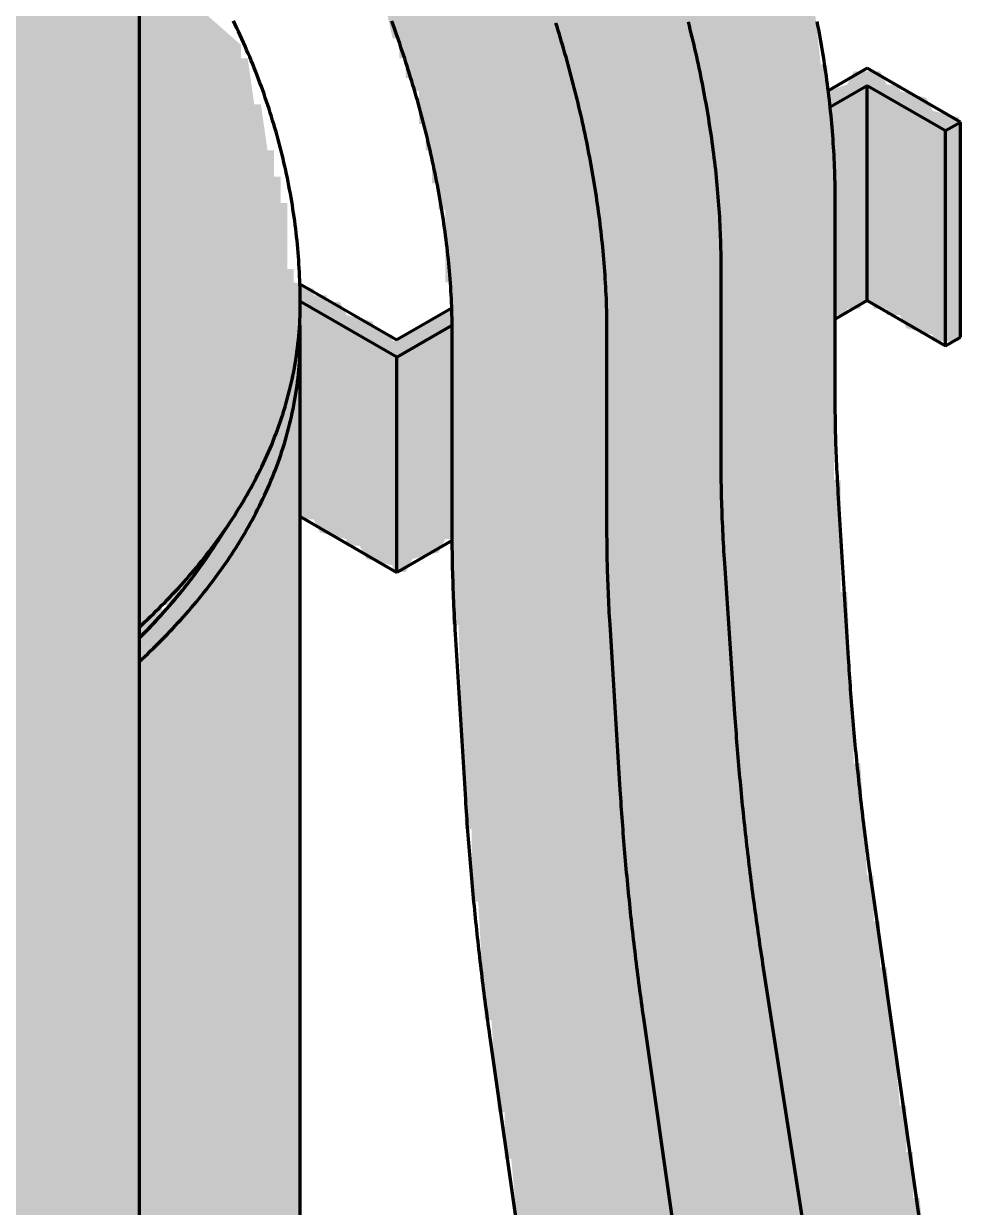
# Model space of a CAD drawing. Header units: millimetres. Extents: x 0 to 420, y 0 to 297.
# Drawn here: x 245.96 to 260.36, y 214.72 to 232.68 of the extents above; entities that cross this region are included whole.
import ezdxf

# ---------------------------------------------------------------- set-up
doc = ezdxf.new("R2010")
doc.units = ezdxf.units.MM
doc.layers.add('01-VISIBLE', color=7, linetype='CONTINUOUS', lineweight=70)
doc.layers.add('13-GRAFICA', color=30, linetype='CONTINUOUS', lineweight=18)

msp = doc.modelspace()

# ---------------------------------------------------------------- hatches: boundary and pattern name
at = {"layer": '13-GRAFICA', "true_color": 0xb21820}
h = msp.add_hatch(color=7, dxfattribs=at)
h.dxf.hatch_style = 1
h.paths.add_polyline_path([(220.7581, 264.0606), (220.7581, 263.9606), (220.9581, 263.9606), (220.9581, 263.8606), (221.2581, 263.8606), (221.2581, 263.7606), (221.4581, 263.7606), (221.4581, 263.6606), (221.7581, 263.6606), (221.8581, 263.4606), (222.0581, 263.4606), (222.0581, 263.3606), (222.2581, 263.3606), (222.2581, 263.2606), (222.4581, 263.2606), (222.4581, 263.1606), (222.6581, 263.1606), (222.6581, 263.0606), (223.2581, 262.8606), (223.3581, 262.6606), (223.9581, 262.4606), (224.0581, 262.2606), (224.6581, 262.0606), (224.7581, 261.8606), (225.1581, 261.7606), (225.2581, 261.5606), (225.4581, 261.5606), (225.4581, 261.4606), (225.8581, 261.3606), (225.9581, 261.1606), (226.5581, 260.9606), (226.6581, 260.7606), (227.2581, 260.5606), (227.3581, 260.3606), (227.5581, 260.3606), (227.5581, 260.2606), (227.7581, 260.2606), (227.8581, 260.0606), (228.4581, 259.8606), (228.5581, 259.6606), (229.1581, 259.4606), (229.2581, 259.2606), (229.6581, 259.1606), (229.7581, 258.9606), (230.3581, 258.7606), (230.4581, 258.5606), (230.6581, 258.5606), (230.6581, 258.4606), (231.0581, 258.3606), (231.1581, 258.1606), (231.7581, 257.9606), (231.8581, 257.7606), (232.2581, 257.6606), (232.3581, 257.4606), (232.5581, 257.4606), (232.5581, 257.3606), (232.9581, 257.2606), (233.0581, 257.0606), (233.6581, 256.8606), (233.7581, 256.6606), (233.9581, 256.6606), (234.0581, 256.4606), (234.4581, 256.3606), (234.4581, 256.2606), (234.7581, 256.1606), (234.8581, 255.9606), (235.2581, 255.8606), (235.3581, 255.6606), (235.5581, 255.6606), (235.6581, 255.4606), (235.8581, 255.4606), (236.0581, 255.1606), (236.2581, 255.1606), (236.3581, 254.9606), (236.5581, 254.9606), (236.7581, 254.6606), (236.9581, 254.6606), (237.0581, 254.4606), (237.2581, 254.4606), (237.2581, 254.3606), (237.3581, 254.3606), (237.4581, 254.1606), (237.6581, 254.1606), (237.9581, 253.7606), (238.1581, 253.7606), (238.1581, 253.6606), (238.2581, 253.6606), (238.3581, 253.4606), (238.5581, 253.4606), (238.8581, 253.0606), (239.0581, 253.0606), (239.5581, 252.4606), (239.7581, 252.4606), (240.2581, 251.8606), (240.4581, 251.8606), (240.4581, 251.7606), (240.5581, 251.7606), (241.6581, 250.5606), (241.8581, 250.5606), (241.8581, 250.4606), (242.5581, 249.8606), (242.5581, 249.6606), (243.7581, 248.5606), (243.7581, 248.3606), (244.0581, 248.1606), (244.0581, 247.9606), (244.4581, 247.6606), (244.4581, 247.4606), (244.5581, 247.4606), (244.5581, 247.3606), (244.7581, 247.2606), (244.7581, 247.0606), (245.0581, 246.8606), (245.0581, 246.6606), (245.2581, 246.5606), (245.2581, 246.3606), (245.4581, 246.2606), (245.4581, 246.0606), (245.7581, 245.8606), (245.7581, 245.6606), (245.9581, 245.5606), (245.9581, 245.3606), (246.1581, 245.2606), (246.1581, 245.0606), (246.4581, 244.8606), (246.5581, 244.4606), (246.7581, 244.3606), (246.7581, 244.1606), (246.8581, 244.1606), (246.8581, 243.9606), (246.9581, 243.9606), (246.9581, 243.7606), (247.0581, 243.7606), (247.0581, 243.5606), (247.1581, 243.5606), (247.1581, 243.3606), (247.2581, 243.3606), (247.2581, 242.9606), (247.3581, 242.9606), (247.4581, 242.2606), (247.5581, 242.2606), (247.5581, 241.5606), (247.6581, 241.5606), (247.6581, 210.3606), (247.5581, 210.3606), (247.3581, 210.0606), (247.1581, 210.0606), (247.1581, 205.6606), (247.0581, 205.6606), (247.0581, 205.5606), (246.8581, 205.5606), (246.8581, 205.4606), (246.6581, 205.4606), (246.5581, 205.2606), (245.9581, 205.0606), (245.8581, 204.8606), (245.4581, 204.7606), (245.3581, 204.5606), (244.7581, 204.3606), (244.7581, 204.2606), (244.4581, 204.1606), (244.4581, 204.0606), (244.0581, 204.1606), (244.0581, 209.1606), (244.1581, 209.1606), (244.1581, 209.3606), (244.3581, 209.4606), (244.3581, 209.6606), (244.6581, 209.8606), (244.6581, 210.0606), (244.8581, 210.1606), (244.8581, 210.3606), (244.9581, 210.3606), (245.0581, 210.6606), (245.1581, 210.6606), (245.1581, 241.2606), (245.0581, 241.2606), (245.0581, 241.7606), (244.9581, 241.7606), (244.8581, 242.4606), (244.7581, 242.4606), (244.7581, 242.6606), (244.6581, 242.6606), (244.4581, 243.2606), (244.3581, 243.2606), (244.2581, 243.5606), (244.0581, 243.6606), (244.0581, 243.8606), (243.7581, 244.0606), (243.7581, 244.2606), (243.5581, 244.3606), (243.5581, 244.5606), (243.3581, 244.6606), (243.3581, 244.8606), (243.0581, 245.0606), (243.0581, 245.2606), (242.9581, 245.2606), (242.8581, 245.5606), (242.6581, 245.6606), (242.6581, 245.8606), (242.2581, 246.1606), (242.2581, 246.3606), (241.8581, 246.6606), (241.8581, 246.8606), (241.1581, 247.4606), (241.1581, 247.6606), (241.0581, 247.6606), (239.4581, 249.3606), (239.2581, 249.3606), (238.5581, 250.1606), (238.3581, 250.1606), (237.8581, 250.7606), (237.6581, 250.7606), (237.2581, 251.2606), (237.0581, 251.2606), (236.7581, 251.6606), (236.5581, 251.6606), (236.3581, 251.9606), (236.1581, 251.9606), (235.8581, 252.3606), (235.6581, 252.3606), (235.5581, 252.5606), (235.3581, 252.5606), (235.1581, 252.8606), (234.9581, 252.8606), (234.8581, 253.0606), (234.6581, 253.0606), (234.5581, 253.2606), (234.3581, 253.2606), (234.1581, 253.5606), (233.9581, 253.5606), (233.8581, 253.7606), (233.4581, 253.8606), (233.4581, 253.9606), (233.1581, 254.0606), (233.0581, 254.2606), (232.8581, 254.2606), (232.8581, 254.3606), (232.6581, 254.3606), (232.5581, 254.5606), (232.1581, 254.6606), (232.0581, 254.8606), (231.6581, 254.9606), (231.5581, 255.1606), (231.3581, 255.1606), (231.3581, 255.2606), (230.9581, 255.3606), (230.8581, 255.5606), (230.2581, 255.7606), (230.1581, 255.9606), (229.5581, 256.1606), (229.4581, 256.3606), (229.0581, 256.4606), (228.9581, 256.6606), (228.7581, 256.6606), (228.7581, 256.7606), (228.3581, 256.8606), (228.2581, 257.0606), (227.6581, 257.2606), (227.5581, 257.4606), (226.9581, 257.6606), (226.8581, 257.8606), (226.6581, 257.8606), (226.6581, 257.9606), (226.4581, 257.9606), (226.3581, 258.1606), (225.7581, 258.3606), (225.6581, 258.5606), (225.0581, 258.7606), (224.9581, 258.9606), (224.3581, 259.1606), (224.2581, 259.3606), (224.0581, 259.3606), (224.0581, 259.4606), (223.8581, 259.4606), (223.7581, 259.6606), (223.1581, 259.8606), (223.0581, 260.0606), (222.4581, 260.2606), (222.3581, 260.4606), (222.1581, 260.4606), (222.1581, 260.5606), (221.5581, 260.7606), (221.4581, 260.9606), (221.2581, 260.9606), (221.2581, 261.0606), (221.0581, 261.0606), (221.0581, 261.1606), (220.8581, 261.1606), (220.8581, 261.2606), (220.6581, 261.2606), (220.6581, 261.3606), (220.4581, 261.3606), (220.4581, 261.4606), (220.1581, 261.4606), (220.1581, 261.5606), (220.1581, 264.1606)])
at = {"layer": '13-GRAFICA', "true_color": 0x202020}
h = msp.add_hatch(color=7, dxfattribs=at)
h.dxf.hatch_style = 1
h.paths.add_polyline_path([(250.1581, 180.9606), (250.3581, 180.9606), (250.4581, 180.7606), (250.6581, 180.7606), (250.6581, 180.6606), (250.8581, 180.6606), (250.8581, 180.5606), (251.0581, 180.5606), (251.0581, 180.4606), (251.2581, 180.4606), (251.2581, 180.3606), (251.5581, 180.3606), (251.5581, 180.2606), (251.7581, 180.2606), (251.7581, 180.1606), (251.9581, 180.1606), (251.9581, 180.0606), (252.2581, 180.0606), (252.2581, 180.1606), (252.3581, 180.1606), (252.3581, 181.0606), (252.4581, 181.0606), (252.4581, 186.1606), (252.5581, 186.1606), (252.6581, 189.0606), (252.7581, 189.0606), (252.7581, 190.0606), (252.8581, 190.0606), (252.9581, 191.5606), (253.0581, 191.5606), (253.1581, 192.7606), (253.2581, 192.7606), (253.2581, 193.2606), (253.3581, 193.2606), (253.3581, 193.8606), (253.4581, 193.8606), (253.4581, 194.4606), (253.5581, 194.4606), (253.5581, 195.0606), (253.6581, 195.0606), (253.6581, 195.6606), (253.7581, 195.6606), (253.7581, 196.2606), (253.8581, 196.2606), (253.8581, 196.8606), (253.9581, 196.8606), (253.9581, 197.4606), (254.0581, 197.4606), (254.0581, 198.0606), (254.1581, 198.0606), (254.2581, 199.5606), (254.3581, 199.5606), (254.5581, 204.5606), (254.4581, 204.5606), (254.4581, 206.6606), (254.3581, 206.6606), (254.2581, 208.9606), (254.1581, 208.9606), (254.0581, 210.5606), (253.9581, 210.5606), (253.9581, 211.2606), (253.8581, 211.2606), (253.8581, 211.9606), (253.7581, 211.9606), (253.7581, 212.6606), (253.6581, 212.6606), (253.6581, 213.3606), (253.5581, 213.3606), (253.3581, 215.4606), (253.2581, 215.4606), (253.2581, 216.1606), (253.1581, 216.1606), (253.0581, 217.5606), (252.9581, 217.5606), (252.8581, 219.3606), (252.7581, 219.3606), (252.7581, 220.4606), (252.6581, 220.4606), (252.5581, 223.5606), (252.4581, 223.5606), (252.4581, 228.7606), (252.3581, 228.7606), (252.3581, 229.8606), (252.2581, 229.8606), (252.2581, 230.2606), (252.1581, 230.2606), (252.1581, 230.7606), (252.0581, 230.7606), (252.0581, 231.1606), (251.9581, 231.1606), (251.9581, 231.6606), (251.8581, 231.6606), (251.8581, 231.8606), (251.7581, 231.8606), (251.7581, 232.1606), (251.6581, 232.1606), (251.6581, 232.4606), (251.5581, 232.4606), (251.3581, 233.3606), (251.2581, 233.3606), (251.2581, 233.5606), (251.1581, 233.5606), (251.1581, 233.7606), (251.0581, 233.7606), (251.0581, 233.9606), (250.9581, 233.9606), (250.9581, 234.1606), (250.8581, 234.1606), (250.8581, 234.3606), (250.7581, 234.3606), (250.7581, 234.5606), (250.6581, 234.5606), (250.6581, 234.8606), (250.5581, 234.8606), (250.4581, 235.2606), (250.2581, 235.3606), (250.1581, 235.7606), (249.9581, 235.8606), (249.9581, 236.0606), (249.7581, 236.1606), (249.7581, 236.3606), (249.5581, 236.4606), (249.5581, 236.6606), (249.4581, 236.6606), (249.4581, 236.8606), (249.1581, 237.0606), (249.1581, 237.2606), (249.0581, 237.2606), (249.0581, 237.3606), (248.7581, 237.5606), (248.7581, 237.7606), (248.2581, 238.1606), (248.2581, 238.3606), (247.9581, 238.4606), (247.9581, 238.5606), (247.6581, 238.7606), (247.6581, 241.5606), (247.5581, 241.5606), (247.5581, 242.2606), (247.4581, 242.2606), (247.4581, 242.6606), (247.3581, 242.6606), (247.3581, 242.9606), (247.2581, 242.9606), (247.2581, 243.3606), (247.1581, 243.3606), (247.1581, 243.5606), (247.0581, 243.5606), (247.0581, 243.7606), (246.9581, 243.7606), (246.7581, 244.3606), (246.5581, 244.4606), (246.4581, 244.8606), (246.7581, 244.8606), (246.7581, 244.9606), (247.7581, 244.9606), (247.7581, 245.0606), (248.2581, 245.0606), (248.2581, 244.9606), (249.0581, 244.8606), (249.0581, 244.7606), (249.3581, 244.7606), (249.3581, 244.6606), (249.7581, 244.6606), (249.7581, 244.5606), (249.9581, 244.5606), (250.0581, 244.3606), (250.6581, 244.1606), (250.7581, 243.9606), (250.9581, 243.9606), (250.9581, 243.8606), (251.1581, 243.8606), (251.2581, 243.6606), (251.4581, 243.6606), (251.5581, 243.4606), (251.7581, 243.4606), (252.3581, 242.7606), (252.5581, 242.7606), (252.5581, 242.6606), (253.7581, 241.5606), (253.7581, 241.3606), (253.8581, 241.3606), (253.8581, 241.2606), (254.2581, 240.9606), (254.2581, 240.7606), (254.6581, 240.4606), (254.6581, 240.2606), (254.8581, 240.1606), (254.8581, 239.9606), (254.9581, 239.9606), (255.0581, 239.6606), (255.2581, 239.5606), (255.3581, 239.1606), (255.4581, 239.1606), (255.5581, 238.8606), (255.7581, 238.7606), (255.7581, 238.5606), (255.8581, 238.5606), (255.8581, 238.3606), (255.9581, 238.3606), (255.9581, 238.1606), (256.0581, 238.1606), (256.0581, 237.9606), (256.1581, 237.9606), (256.1581, 237.7606), (256.2581, 237.7606), (256.2581, 237.5606), (256.3581, 237.5606), (256.3581, 237.3606), (256.4581, 237.3606), (256.4581, 237.1606), (256.5581, 237.1606), (256.5581, 236.9606), (256.6581, 236.9606), (256.6581, 236.7606), (256.7581, 236.7606), (256.7581, 236.5606), (256.8581, 236.5606), (256.8581, 236.3606), (256.9581, 236.3606), (256.9581, 236.0606), (257.0581, 236.0606), (257.0581, 235.7606), (257.1581, 235.7606), (257.1581, 235.4606), (257.2581, 235.4606), (257.4581, 234.5606), (257.5581, 234.5606), (257.5581, 234.3606), (257.6581, 234.3606), (257.6581, 233.8606), (257.7581, 233.8606), (257.8581, 232.9606), (257.9581, 232.9606), (258.0581, 232.0606), (258.1581, 232.0606), (258.1581, 230.8606), (258.2581, 230.8606), (258.2581, 225.7606), (258.3581, 225.7606), (258.3581, 224.0606), (258.4581, 224.0606), (258.5581, 221.4606), (258.6581, 221.4606), (258.7581, 219.7606), (258.8581, 219.7606), (258.8581, 219.0606), (258.9581, 219.0606), (258.9581, 218.3606), (259.0581, 218.3606), (259.2581, 216.2606), (259.3581, 216.2606), (259.3581, 215.5606), (259.4581, 215.5606), (259.4581, 214.8606), (259.5581, 214.8606), (259.7581, 212.7606), (259.8581, 212.7606), (259.9581, 211.1606), (260.0581, 211.1606), (260.1581, 208.8606), (260.2581, 208.8606), (260.2581, 206.7606), (260.3581, 206.7606), (260.3581, 204.4606), (260.2581, 204.4606), (260.2581, 202.5606), (260.1581, 202.5606), (260.0581, 200.4606), (259.9581, 200.4606), (259.9581, 199.7606), (259.8581, 199.7606), (259.8581, 199.1606), (259.7581, 199.1606), (259.7581, 198.5606), (259.6581, 198.5606), (259.4581, 196.7606), (259.3581, 196.7606), (259.2581, 195.6606), (259.1581, 195.6606), (259.1581, 195.0606), (259.0581, 195.0606), (259.0581, 194.4606), (258.9581, 194.4606), (258.9581, 193.8606), (258.8581, 193.8606), (258.8581, 193.2606), (258.7581, 193.2606), (258.6581, 191.7606), (258.5581, 191.7606), (258.5581, 190.7606), (258.4581, 190.7606), (258.3581, 187.7606), (258.2581, 187.7606), (258.2581, 182.8606), (258.1581, 182.8606), (258.1581, 181.9606), (258.0581, 181.9606), (257.9581, 181.1606), (257.8581, 181.1606), (257.8581, 180.9606), (257.7581, 180.9606), (257.7581, 180.6606), (257.6581, 180.6606), (257.6581, 180.3606), (257.5581, 180.3606), (257.4581, 179.8606), (257.0581, 179.5606), (257.0581, 179.3606), (256.7581, 179.1606), (256.7581, 178.9606), (256.6581, 178.9606), (256.2581, 178.4606), (256.0581, 178.4606), (256.0581, 178.3606), (255.8581, 178.3606), (255.7581, 178.1606), (255.1581, 177.9606), (255.0581, 177.7606), (254.7581, 177.7606), (254.5581, 177.4606), (253.9581, 177.2606), (253.8581, 177.0606), (253.6581, 177.0606), (253.6581, 176.9606), (253.4581, 176.9606), (253.4581, 176.8606), (253.2581, 176.8606), (253.2581, 176.7606), (252.9581, 176.7606), (252.7581, 176.4606), (252.5581, 176.4606), (252.4581, 176.2606), (252.0581, 176.1606), (251.9581, 175.9606), (251.7581, 175.9606), (251.7581, 175.8606), (251.5581, 175.8606), (251.5581, 175.7606), (250.1581, 175.5606)])
at = {"layer": '13-GRAFICA', "true_color": 0xb21820}
h = msp.add_hatch(color=7, dxfattribs=at)
h.dxf.hatch_style = 1
h.paths.add_polyline_path([(247.6581, 233.9606), (247.7581, 233.9606), (247.7581, 233.8606), (248.3581, 233.3606), (248.3581, 233.1606), (248.4581, 233.1606), (248.4581, 233.0606), (249.2581, 232.3606), (249.2581, 232.1606), (249.3581, 232.1606), (249.4581, 231.4606), (249.5581, 231.4606), (249.6581, 230.7606), (249.7581, 230.7606), (249.7581, 230.3606), (249.8581, 230.3606), (249.8581, 229.9606), (249.9581, 229.9606), (249.9581, 228.9606), (250.0581, 228.9606), (250.0581, 228.0606), (250.1581, 228.0606), (250.1581, 227.8606), (250.0581, 227.8606), (250.0581, 227.4606), (249.9581, 227.4606), (249.9581, 227.1606), (249.8581, 227.1606), (249.8581, 226.8606), (249.7581, 226.8606), (249.7581, 226.5606), (249.6581, 226.5606), (249.6581, 226.2606), (249.5581, 226.2606), (249.5581, 225.9606), (249.4581, 225.9606), (249.3581, 225.4606), (249.1581, 225.3606), (249.1581, 225.1606), (248.8581, 224.9606), (248.8581, 224.7606), (248.4581, 224.4606), (248.4581, 224.2606), (248.1581, 224.0606), (248.1581, 223.8606), (248.0581, 223.8606), (248.0581, 223.7606), (247.7581, 223.5606), (247.7581, 223.3606), (247.6581, 223.3606)])
h = msp.add_hatch(color=7, dxfattribs=at)
h.dxf.hatch_style = 1
h.paths.add_polyline_path([(258.1581, 230.8606), (258.1581, 231.6606), (258.4581, 231.7606), (258.5581, 231.9606), (258.9581, 231.9606), (259.0581, 231.7606), (259.2581, 231.7606), (259.2581, 231.6606), (259.6581, 231.5606), (259.7581, 231.3606), (260.1581, 231.2606), (260.1581, 227.8606), (259.7581, 227.8606), (259.7581, 227.9606), (259.3581, 228.0606), (259.2581, 228.2606), (259.0581, 228.2606), (259.0581, 228.3606), (258.8581, 228.3606), (258.8581, 228.4606), (258.6581, 228.4606), (258.6581, 228.3606), (258.4581, 228.3606), (258.4581, 228.2606), (258.2581, 228.2606), (258.2581, 230.8606)])
h = msp.add_hatch(color=7, dxfattribs=at)
h.dxf.hatch_style = 1
h.paths.add_polyline_path([(250.0581, 228.0606), (250.0581, 228.7606), (250.3581, 228.6606), (250.3581, 228.5606), (250.5581, 228.5606), (250.5581, 228.4606), (250.7581, 228.4606), (250.8581, 228.2606), (251.2581, 228.1606), (251.2581, 228.0606), (251.5581, 227.9606), (251.5581, 227.8606), (252.4581, 228.3606), (252.4581, 224.8606), (252.3581, 224.8606), (252.2581, 224.6606), (251.8581, 224.5606), (251.7581, 224.3606), (251.5581, 224.3606), (251.5581, 224.4606), (251.1581, 224.5606), (251.0581, 224.7606), (250.8581, 224.7606), (250.8581, 224.8606), (250.4581, 224.9606), (250.3581, 225.1606), (250.1581, 225.1606), (250.1581, 227.5606), (250.0581, 227.5606), (250.0581, 227.8606), (250.1581, 227.8606), (250.1581, 228.0606)])
h = msp.add_hatch(color=7, dxfattribs=at)
h.dxf.hatch_style = 1
h.paths.add_polyline_path([(224.6581, 220.7606), (224.6581, 220.6606), (224.9581, 220.6606), (224.9581, 220.5606), (225.2581, 220.5606), (225.2581, 220.4606), (225.5581, 220.4606), (225.5581, 220.3606), (226.4581, 220.1606), (226.4581, 220.0606), (226.6581, 220.0606), (226.6581, 219.9606), (226.9581, 219.9606), (226.9581, 219.8606), (227.2581, 219.8606), (227.2581, 219.7606), (227.5581, 219.7606), (227.5581, 219.6606), (228.5581, 219.5606), (228.5581, 219.4606), (229.0581, 219.4606), (229.0581, 219.3606), (229.6581, 219.3606), (229.6581, 219.2606), (230.1581, 219.2606), (230.1581, 219.1606), (230.7581, 219.1606), (230.7581, 219.0606), (231.2581, 219.0606), (231.2581, 218.9606), (234.0581, 218.9606), (234.0581, 218.8606), (236.4581, 218.9606), (236.4581, 219.0606), (237.3581, 219.0606), (237.3581, 219.1606), (238.9581, 219.2606), (238.9581, 219.3606), (239.3581, 219.3606), (239.3581, 219.4606), (239.7581, 219.4606), (239.7581, 219.5606), (240.9581, 219.7606), (240.9581, 219.8606), (241.2581, 219.8606), (241.2581, 219.9606), (242.0581, 220.0606), (242.0581, 220.1606), (242.3581, 220.1606), (242.3581, 220.2606), (242.5581, 220.2606), (242.5581, 220.3606), (242.8581, 220.3606), (242.8581, 220.4606), (243.0581, 220.4606), (243.0581, 220.5606), (243.2581, 220.5606), (243.2581, 220.6606), (243.4581, 220.6606), (243.4581, 220.7606), (243.6581, 220.7606), (243.6581, 220.8606), (243.9581, 220.8606), (243.9581, 220.9606), (244.1581, 220.9606), (244.1581, 221.0606), (244.3581, 221.0606), (244.3581, 221.1606), (244.8581, 221.2606), (244.8581, 221.3606), (245.1581, 221.4606), (245.1581, 210.6606), (245.0581, 210.6606), (245.0581, 210.4606), (244.8581, 210.3606), (244.8581, 210.1606), (244.6581, 210.0606), (244.6581, 209.8606), (244.3581, 209.6606), (244.3581, 209.4606), (244.2581, 209.4606), (244.1581, 209.1606), (244.0581, 209.1606), (244.0581, 204.1606), (244.2581, 204.1606), (244.2581, 204.0606), (244.6581, 204.1606), (244.7581, 204.3606), (245.3581, 204.5606), (245.4581, 204.7606), (245.8581, 204.8606), (245.9581, 205.0606), (246.1581, 205.0606), (246.1581, 205.1606), (246.3581, 205.1606), (246.3581, 205.2606), (246.5581, 205.2606), (246.6581, 205.4606), (246.8581, 205.4606), (246.8581, 205.5606), (247.1581, 205.6606), (247.1581, 210.0606), (247.3581, 210.0606), (247.3581, 210.1606), (247.6581, 210.3606), (247.6581, 223.3606), (247.7581, 223.3606), (247.7581, 223.5606), (248.1581, 223.8606), (248.1581, 224.0606), (248.4581, 224.2606), (248.4581, 224.4606), (248.8581, 224.7606), (248.8581, 224.9606), (249.1581, 225.1606), (249.1581, 225.3606), (249.3581, 225.4606), (249.4581, 225.9606), (249.5581, 225.9606), (249.5581, 226.2606), (249.6581, 226.2606), (249.6581, 226.5606), (249.7581, 226.5606), (249.7581, 226.8606), (249.8581, 226.8606), (249.8581, 227.1606), (249.9581, 227.1606), (249.9581, 227.4606), (250.1581, 227.5606), (250.1581, 175.0606), (250.0581, 175.0606), (250.0581, 174.8606), (249.9581, 174.8606), (249.9581, 174.3606), (249.8581, 174.3606), (249.6581, 173.4606), (249.5581, 173.4606), (249.5581, 173.2606), (249.4581, 173.2606), (249.4581, 172.8606), (249.1581, 172.7606), (249.1581, 172.5606), (249.0581, 172.5606), (249.0581, 172.3606), (248.8581, 172.2606), (248.8581, 172.0606), (248.4581, 171.7606), (248.4581, 172.1606), (248.3581, 172.1606), (248.1581, 173.3606), (247.9581, 173.4606), (247.8581, 173.8606), (247.6581, 173.9606), (247.6581, 174.1606), (247.4581, 174.2606), (247.3581, 174.6606), (247.1581, 174.7606), (247.0581, 175.1606), (246.8581, 175.2606), (246.8581, 175.4606), (246.7581, 175.4606), (246.6581, 175.6606), (246.4581, 175.6606), (246.2581, 175.9606), (246.0581, 175.9606), (245.8581, 176.2606), (245.6581, 176.2606), (245.5581, 176.4606), (245.3581, 176.4606), (245.1581, 176.7606), (244.9581, 176.7606), (244.9581, 176.8606), (244.6581, 176.9606), (244.5581, 177.1606), (243.9581, 177.3606), (243.8581, 177.5606), (243.4581, 177.6606), (243.3581, 177.8606), (243.1581, 177.8606), (243.1581, 177.9606), (242.7581, 178.0606), (242.6581, 178.2606), (242.0581, 178.4606), (241.9581, 178.6606), (241.3581, 178.8606), (241.2581, 179.0606), (240.8581, 179.1606), (240.7581, 179.3606), (240.5581, 179.3606), (240.5581, 179.4606), (240.0581, 179.4606), (240.0581, 179.5606), (239.6581, 179.5606), (239.6581, 179.6606), (239.1581, 179.6606), (239.1581, 179.7606), (238.7581, 179.7606), (238.7581, 179.8606), (238.2581, 179.8606), (238.2581, 179.9606), (238.4581, 179.9606), (238.4581, 180.0606), (240.2581, 180.2606), (240.2581, 180.3606), (240.5581, 180.3606), (240.5581, 180.4606), (240.9581, 180.4606), (240.9581, 180.5606), (241.2581, 180.5606), (241.2581, 180.6606), (241.5581, 180.6606), (241.5581, 180.7606), (241.8581, 180.7606), (241.8581, 180.8606), (242.1581, 180.8606), (242.1581, 180.9606), (242.4581, 180.9606), (242.4581, 181.0606), (242.7581, 181.0606), (242.7581, 181.1606), (243.6581, 181.3606), (243.6581, 181.4606), (244.2581, 181.6606), (244.3581, 181.8606), (244.5581, 181.8606), (244.5581, 181.9606), (244.7581, 181.9606), (244.7581, 182.0606), (244.9581, 182.0606), (244.9581, 182.1606), (245.1581, 182.1606), (245.1581, 182.2606), (245.7581, 182.4606), (245.8581, 182.6606), (246.4581, 182.8606), (246.9581, 183.4606), (247.1581, 183.4606), (247.7581, 184.1606), (247.9581, 184.1606), (247.9581, 184.2606), (248.4581, 184.6606), (248.4581, 202.3606), (248.3581, 202.3606), (247.9581, 201.8606), (247.7581, 201.8606), (247.2581, 201.2606), (247.0581, 201.2606), (246.5581, 200.6606), (246.3581, 200.6606), (246.2581, 200.4606), (245.8581, 200.3606), (245.7581, 200.1606), (245.5581, 200.1606), (245.5581, 200.0606), (245.3581, 200.0606), (245.3581, 199.9606), (245.1581, 199.9606), (245.1581, 199.8606), (244.9581, 199.8606), (244.9581, 199.7606), (244.3581, 199.5606), (244.2581, 199.3606), (244.0581, 199.3606), (244.0581, 199.2606), (243.8581, 199.2606), (243.8581, 199.1606), (243.6581, 199.1606), (243.6581, 199.0606), (243.3581, 199.0606), (243.3581, 198.9606), (243.0581, 198.9606), (243.0581, 198.8606), (242.7581, 198.8606), (242.7581, 198.7606), (242.4581, 198.7606), (242.4581, 198.6606), (242.1581, 198.6606), (242.1581, 198.5606), (241.8581, 198.5606), (241.8581, 198.4606), (241.5581, 198.4606), (241.5581, 198.3606), (241.2581, 198.3606), (241.2581, 198.2606), (240.9581, 198.2606), (240.9581, 198.1606), (240.6581, 198.1606), (240.6581, 198.0606), (239.7581, 197.9606), (239.7581, 197.8606), (239.0581, 197.8606), (239.0581, 197.7606), (238.4581, 197.7606), (238.4581, 197.6606), (237.8581, 197.6606), (237.8581, 197.5606), (237.2581, 197.5606), (237.2581, 197.4606), (236.5581, 197.4606), (236.5581, 197.3606), (232.1581, 197.3606), (232.1581, 197.4606), (231.3581, 197.4606), (231.3581, 197.5606), (230.4581, 197.5606), (230.4581, 197.6606), (228.9581, 197.7606), (228.9581, 197.8606), (228.6581, 197.8606), (228.6581, 197.9606), (228.2581, 197.9606), (228.2581, 198.0606), (227.4581, 198.1606), (227.4581, 198.2606), (227.1581, 198.2606), (227.1581, 198.3606), (226.7581, 198.3606), (226.7581, 198.4606), (226.3581, 198.4606), (226.3581, 198.5606), (225.6581, 198.6606), (225.6581, 198.7606), (225.4581, 198.7606), (225.4581, 198.8606), (225.2581, 198.8606), (225.2581, 198.9606), (225.0581, 198.9606), (225.0581, 199.0606), (224.8581, 199.0606), (224.8581, 199.1606), (224.5581, 199.1606), (224.5581, 199.2606), (224.5581, 220.7606)])

# ---------------------------------------------------------------- linework, layer by layer
at = {"layer": '01-VISIBLE'}
for p, q in [((247.7086, 240.3825), (247.7086, 210.6114)), ((258.7635, 232.0076), (258.1715, 231.6659)), ((260.1777, 231.1912), (258.7635, 232.0076)), ((258.1999, 231.421), (258.7635, 231.7464)), ((258.7635, 231.7464), (259.9514, 231.0605)), ((258.7635, 228.4804), (258.7635, 231.7464)), ((259.9514, 231.0605), (260.1777, 231.1912)), ((259.9514, 227.7945), (259.9514, 231.0605)), ((260.1777, 227.9252), (260.1777, 231.1912)), ((258.2768, 227.0326), (258.2768, 230.0317)), ((256.5444, 226.1042), (256.5444, 229.0315)), ((250.1513, 228.7333), (251.6217, 227.8843)), ((251.6217, 227.6231), (250.1561, 228.4692)), ((252.4561, 228.3661), (251.6217, 227.8843)), ((258.7635, 228.4804), (258.2768, 228.1994)), ((258.7635, 228.4804), (259.9514, 227.7945)), ((251.6217, 227.6231), (252.4617, 228.108)), ((252.462, 225.0322), (252.462, 228.0313)), ((254.812, 225.0322), (254.812, 228.0313)), ((250.1562, 175.6531), (250.1562, 227.9088)), ((259.9514, 227.7945), (260.1777, 227.9252)), ((251.6217, 224.3571), (251.6217, 227.6231)), ((258.4787, 223.0555), (258.3231, 225.5659)), ((248.8235, 224.7082), (249.1228, 225.1654)), ((250.1562, 225.2032), (251.6217, 224.3571)), ((252.4627, 224.8426), (251.6217, 224.3571)), ((256.7545, 222.2105), (256.5999, 224.4955)), ((255.0139, 221.0551), (254.8582, 223.5654)), ((252.6684, 220.9097), (252.5127, 223.42)), ((259.8279, 212.626), (258.8353, 219.593)), ((258.2172, 211.7152), (257.1801, 218.4141)), ((256.3631, 210.6256), (255.3705, 217.5926)), ((254.0365, 210.2941), (253.044, 217.2611))]:
    msp.add_line(p, q, dxfattribs=at)
for points in [[(250.1562, 228.4314), (250.156, 228.4915), (250.1554, 228.5517), (250.1544, 228.6118), (250.1531, 228.672), (250.1514, 228.7321), (250.1493, 228.7922), (250.1468, 228.8523), (250.1439, 228.9124), (250.1406, 228.9725), (250.137, 229.0325), (250.1329, 229.0926), (250.1285, 229.1526), (250.1237, 229.2125), (250.1185, 229.2724), (250.1129, 229.3323), (250.107, 229.3922), (250.1006, 229.452), (250.0939, 229.5118), (250.0868, 229.5715), (250.0793, 229.6312), (250.0715, 229.6909), (250.0632, 229.7505), (250.0546, 229.81), (250.0456, 229.8695), (250.0362, 229.9289), (250.0265, 229.9883), (250.0164, 230.0476), (250.0059, 230.1068), (249.995, 230.166), (249.9838, 230.2251), (249.9722, 230.2841), (249.9602, 230.343), (249.9479, 230.4019), (249.9352, 230.4607), (249.9221, 230.5194), (249.9087, 230.5781), (249.8949, 230.6366), (249.8807, 230.6951), (249.8662, 230.7535), (249.8513, 230.8117), (249.8361, 230.8699), (249.8205, 230.928), (249.8045, 230.986), (249.7882, 231.0439), (249.7716, 231.1017), (249.7546, 231.1594), (249.7372, 231.217), (249.7195, 231.2745), (249.7014, 231.3319), (249.683, 231.3892), (249.6643, 231.4463), (249.6452, 231.5034), (249.6258, 231.5603), (249.606, 231.6171), (249.5859, 231.6738), (249.5654, 231.7304), (249.5446, 231.7868), (249.5235, 231.8432), (249.502, 231.8994), (249.4802, 231.9554), (249.4581, 232.0114), (249.4357, 232.0672), (249.4129, 232.1228), (249.3898, 232.1784), (249.3663, 232.2338), (249.3426, 232.2891), (249.3185, 232.3442), (249.2941, 232.3992), (249.2694, 232.454), (249.2444, 232.5087), (249.2191, 232.5633), (249.1934, 232.6177), (249.1675, 232.672), (249.1412, 232.7261)], [(252.462, 228.0313), (252.4618, 228.0913), (252.4612, 228.1514), (252.4603, 228.2114), (252.4589, 228.2714), (252.4573, 228.3314), (252.4552, 228.3914), (252.4529, 228.4513), (252.4501, 228.5113), (252.4471, 228.5712), (252.4436, 228.6312), (252.4399, 228.6911), (252.4358, 228.751), (252.4314, 228.8108), (252.4267, 228.8707), (252.4217, 228.9305), (252.4164, 228.9902), (252.4107, 229.05), (252.4048, 229.1097), (252.3985, 229.1694), (252.3919, 229.2291), (252.3851, 229.2887), (252.378, 229.3483), (252.3705, 229.4079), (252.3628, 229.4674), (252.3549, 229.5269), (252.3466, 229.5863), (252.338, 229.6458), (252.3292, 229.7051), (252.3202, 229.7645), (252.3108, 229.8237), (252.3012, 229.883), (252.2913, 229.9422), (252.2812, 230.0014), (252.2708, 230.0605), (252.2602, 230.1195), (252.2493, 230.1786), (252.2381, 230.2375), (252.2267, 230.2965), (252.2151, 230.3554), (252.2032, 230.4142), (252.1911, 230.473), (252.1787, 230.5317), (252.1661, 230.5904), (252.1533, 230.649), (252.1402, 230.7076), (252.1269, 230.7661), (252.1134, 230.8246), (252.0996, 230.883), (252.0856, 230.9414), (252.0714, 230.9997), (252.057, 231.058), (252.0423, 231.1162), (252.0274, 231.1743), (252.0123, 231.2324), (251.997, 231.2905), (251.9815, 231.3484), (251.9657, 231.4064), (251.9497, 231.4642), (251.9336, 231.522), (251.9172, 231.5798), (251.9006, 231.6374), (251.8838, 231.6951), (251.8668, 231.7526), (251.8495, 231.8101), (251.8321, 231.8676), (251.8145, 231.9249), (251.7966, 231.9822), (251.7786, 232.0395), (251.7604, 232.0967), (251.7419, 232.1538), (251.7233, 232.2109), (251.7044, 232.2678), (251.6854, 232.3248), (251.6662, 232.3816), (251.6467, 232.4384), (251.6271, 232.4951), (251.6073, 232.5518), (251.5873, 232.6084), (251.5671, 232.6649), (251.5467, 232.7213)], [(254.812, 228.0313), (254.8118, 228.0914), (254.8114, 228.1514), (254.8106, 228.2115), (254.8095, 228.2715), (254.8082, 228.3315), (254.8065, 228.3916), (254.8046, 228.4516), (254.8024, 228.5116), (254.7999, 228.5716), (254.7971, 228.6316), (254.794, 228.6916), (254.7906, 228.7515), (254.787, 228.8115), (254.7831, 228.8714), (254.7789, 228.9313), (254.7745, 228.9912), (254.7698, 229.051), (254.7649, 229.1109), (254.7596, 229.1707), (254.7542, 229.2305), (254.7484, 229.2903), (254.7424, 229.35), (254.7362, 229.4098), (254.7297, 229.4695), (254.723, 229.5291), (254.716, 229.5888), (254.7088, 229.6484), (254.7013, 229.708), (254.6936, 229.7675), (254.6857, 229.8271), (254.6775, 229.8866), (254.6691, 229.946), (254.6604, 230.0054), (254.6516, 230.0648), (254.6425, 230.1242), (254.6331, 230.1835), (254.6236, 230.2428), (254.6138, 230.302), (254.6038, 230.3613), (254.5936, 230.4204), (254.5831, 230.4796), (254.5725, 230.5387), (254.5616, 230.5977), (254.5505, 230.6567), (254.5392, 230.7157), (254.5277, 230.7747), (254.516, 230.8336), (254.504, 230.8924), (254.4919, 230.9512), (254.4795, 231.01), (254.467, 231.0687), (254.4542, 231.1274), (254.4413, 231.186), (254.4281, 231.2446), (254.4147, 231.3032), (254.4012, 231.3617), (254.3874, 231.4201), (254.3735, 231.4785), (254.3593, 231.5369), (254.3449, 231.5952), (254.3304, 231.6535), (254.3157, 231.7117), (254.3007, 231.7698), (254.2856, 231.828), (254.2703, 231.886), (254.2548, 231.944), (254.2391, 232.002), (254.2232, 232.0599), (254.2072, 232.1178), (254.1909, 232.1756), (254.1745, 232.2333), (254.1579, 232.2911), (254.1411, 232.3487), (254.1241, 232.4063), (254.1069, 232.4639), (254.0896, 232.5213), (254.072, 232.5788), (254.0543, 232.6362), (254.0364, 232.6935)], [(256.5444, 229.0315), (256.5442, 229.0916), (256.5438, 229.1516), (256.543, 229.2117), (256.5419, 229.2717), (256.5406, 229.3317), (256.5389, 229.3918), (256.537, 229.4518), (256.5348, 229.5118), (256.5323, 229.5718), (256.5295, 229.6318), (256.5264, 229.6918), (256.523, 229.7517), (256.5194, 229.8117), (256.5155, 229.8716), (256.5114, 229.9315), (256.5069, 229.9914), (256.5022, 230.0512), (256.4973, 230.1111), (256.492, 230.1709), (256.4866, 230.2307), (256.4808, 230.2905), (256.4748, 230.3502), (256.4686, 230.41), (256.4621, 230.4697), (256.4554, 230.5293), (256.4484, 230.589), (256.4412, 230.6486), (256.4337, 230.7082), (256.426, 230.7677), (256.4181, 230.8273), (256.4099, 230.8868), (256.4015, 230.9462), (256.3928, 231.0056), (256.384, 231.065), (256.3749, 231.1244), (256.3655, 231.1837), (256.356, 231.243), (256.3462, 231.3023), (256.3362, 231.3615), (256.326, 231.4206), (256.3155, 231.4798), (256.3049, 231.5389), (256.294, 231.5979), (256.2829, 231.657), (256.2716, 231.7159), (256.2601, 231.7749), (256.2484, 231.8338), (256.2364, 231.8926), (256.2243, 231.9514), (256.212, 232.0102), (256.1994, 232.0689), (256.1866, 232.1276), (256.1737, 232.1862), (256.1605, 232.2448), (256.1472, 232.3034), (256.1336, 232.3619), (256.1198, 232.4203), (256.1059, 232.4787), (256.0917, 232.5371), (256.0774, 232.5954), (256.0628, 232.6537), (256.0481, 232.7119)], [(258.2768, 230.0317), (258.2766, 230.0918), (258.2762, 230.1518), (258.2754, 230.2119), (258.2744, 230.2719), (258.273, 230.332), (258.2714, 230.392), (258.2694, 230.452), (258.2672, 230.512), (258.2647, 230.572), (258.2619, 230.632), (258.2588, 230.692), (258.2555, 230.7519), (258.2518, 230.8119), (258.2479, 230.8718), (258.2438, 230.9317), (258.2393, 230.9916), (258.2346, 231.0515), (258.2297, 231.1113), (258.2245, 231.1711), (258.219, 231.2309), (258.2132, 231.2907), (258.2073, 231.3505), (258.201, 231.4102), (258.1945, 231.4699), (258.1878, 231.5296), (258.1808, 231.5892), (258.1736, 231.6488), (258.1661, 231.7084), (258.1584, 231.768), (258.1505, 231.8275), (258.1423, 231.887), (258.1339, 231.9464), (258.1253, 232.0059), (258.1164, 232.0652), (258.1073, 232.1246), (258.098, 232.1839), (258.0884, 232.2432), (258.0786, 232.3025), (258.0686, 232.3617), (258.0584, 232.4209), (258.048, 232.48), (258.0373, 232.5391), (258.0264, 232.5981), (258.0153, 232.6572), (258.004, 232.7161)], [(249.1228, 225.1654), (249.156, 225.2165), (249.1887, 225.268), (249.2211, 225.3196), (249.253, 225.3716), (249.2844, 225.4238), (249.3154, 225.4763), (249.346, 225.5291), (249.376, 225.5821), (249.4057, 225.6354), (249.4348, 225.6889), (249.4635, 225.7427), (249.4916, 225.7968), (249.5193, 225.8511), (249.5465, 225.9057), (249.5732, 225.9605), (249.5993, 226.0155), (249.625, 226.0708), (249.6501, 226.1264), (249.6747, 226.1822), (249.6987, 226.2382), (249.7222, 226.2945), (249.7451, 226.3509), (249.7675, 226.4076), (249.7893, 226.4646), (249.8106, 226.5217), (249.8312, 226.5791), (249.8513, 226.6366), (249.8708, 226.6944), (249.8897, 226.7524), (249.9079, 226.8105), (249.9256, 226.8688), (249.9427, 226.9274), (249.9591, 226.9861), (249.9749, 227.0449), (249.9901, 227.104), (250.0047, 227.1632), (250.0186, 227.2225), (250.0319, 227.282), (250.0445, 227.3417), (250.0564, 227.4015), (250.0677, 227.4614), (250.0784, 227.5214), (250.0883, 227.5815), (250.0976, 227.6418), (250.1062, 227.7021), (250.1142, 227.7626), (250.1215, 227.8231), (250.128, 227.8837), (250.1339, 227.9444), (250.1391, 228.0051), (250.1436, 228.0659), (250.1475, 228.1268), (250.1506, 228.1876), (250.153, 228.2485), (250.1548, 228.3095), (250.1558, 228.3704), (250.1562, 228.4314)], [(250.1562, 227.9088), (250.156, 227.9524), (250.1555, 227.996), (250.1546, 228.0395), (250.1533, 228.0831), (250.1517, 228.1266), (250.1498, 228.1701)], [(247.7086, 222.9986), (247.7527, 223.0394), (247.7966, 223.0805), (247.8402, 223.1218), (247.8836, 223.1634), (247.9268, 223.2052), (247.9696, 223.2473), (248.0123, 223.2897), (248.0546, 223.3323), (248.0967, 223.3752), (248.1386, 223.4184), (248.1801, 223.4618), (248.2214, 223.5054), (248.2624, 223.5494), (248.3031, 223.5936), (248.3435, 223.6381), (248.3837, 223.6828), (248.4235, 223.7278), (248.463, 223.7731), (248.5023, 223.8186), (248.5412, 223.8644), (248.5797, 223.9105), (248.618, 223.9568), (248.6559, 224.0034), (248.6935, 224.0503), (248.7308, 224.0974), (248.7677, 224.1449), (248.8043, 224.1926), (248.8405, 224.2405), (248.8764, 224.2887), (248.9119, 224.3372), (248.947, 224.386), (248.9818, 224.435), (249.0161, 224.4843), (249.0501, 224.5339), (249.0837, 224.5837), (249.1169, 224.6338), (249.1497, 224.6842), (249.182, 224.7348), (249.214, 224.7857), (249.2455, 224.8369), (249.2767, 224.8883), (249.3073, 224.94), (249.3376, 224.9919), (249.3673, 225.0441), (249.3967, 225.0965), (249.4256, 225.1492), (249.454, 225.2022), (249.4819, 225.2554), (249.5094, 225.3089), (249.5363, 225.3626), (249.5628, 225.4165), (249.5888, 225.4707), (249.6143, 225.5251), (249.6393, 225.5798), (249.6637, 225.6347), (249.6877, 225.6898), (249.7111, 225.7451), (249.734, 225.8007), (249.7563, 225.8565), (249.7781, 225.9125), (249.7993, 225.9687), (249.82, 226.0252), (249.8401, 226.0818), (249.8597, 226.1386), (249.8786, 226.1957), (249.897, 226.2529), (249.9148, 226.3103), (249.932, 226.3679), (249.9486, 226.4256), (249.9646, 226.4835), (249.98, 226.5416), (249.9947, 226.5999), (250.0089, 226.6583), (250.0224, 226.7169), (250.0353, 226.7755), (250.0476, 226.8344), (250.0592, 226.8933), (250.0702, 226.9524), (250.0805, 227.0116), (250.0902, 227.0709), (250.0993, 227.1303), (250.1076, 227.1899), (250.1154, 227.2495), (250.1224, 227.3091), (250.1288, 227.3689), (250.1346, 227.4287), (250.1396, 227.4886), (250.144, 227.5485), (250.1477, 227.6085), (250.1508, 227.6685), (250.1531, 227.7286), (250.1548, 227.7887), (250.1558, 227.8487), (250.1562, 227.9088)], [(258.3231, 225.5659), (258.3194, 225.6269), (258.3158, 225.688), (258.3124, 225.749), (258.3091, 225.8101), (258.306, 225.8712), (258.3031, 225.9322), (258.3003, 225.9933), (258.2976, 226.0544), (258.2951, 226.1155), (258.2928, 226.1766), (258.2906, 226.2377), (258.2886, 226.2989), (258.2867, 226.36), (258.285, 226.4211), (258.2835, 226.4823), (258.2821, 226.5434), (258.2808, 226.6045), (258.2798, 226.6657), (258.2789, 226.7268), (258.2781, 226.788), (258.2775, 226.8491), (258.2771, 226.9103), (258.2769, 226.9714), (258.2768, 227.0326)], [(256.5999, 224.4955), (256.5958, 224.5573), (256.5918, 224.6191), (256.588, 224.6809), (256.5844, 224.7427), (256.5809, 224.8045), (256.5775, 224.8664), (256.5743, 224.9282), (256.5713, 224.9901), (256.5684, 225.0519), (256.5657, 225.1138), (256.5632, 225.1757), (256.5608, 225.2375), (256.5585, 225.2994), (256.5565, 225.3613), (256.5546, 225.4232), (256.5528, 225.4851), (256.5512, 225.547), (256.5498, 225.6089), (256.5485, 225.6708), (256.5474, 225.7327), (256.5465, 225.7946), (256.5457, 225.8565), (256.5451, 225.9185), (256.5447, 225.9804), (256.5445, 226.0423), (256.5444, 226.1042)], [(247.7086, 223.5212), (247.753, 223.5622), (247.797, 223.6035), (247.8409, 223.645), (247.8845, 223.6868), (247.9278, 223.7289), (247.9709, 223.7712), (248.0137, 223.8138), (248.0563, 223.8566), (248.0986, 223.8997), (248.1406, 223.9431), (248.1824, 223.9867), (248.2239, 224.0306), (248.2651, 224.0748), (248.306, 224.1192), (248.3466, 224.164), (248.3869, 224.2089), (248.4269, 224.2542), (248.4666, 224.2997), (248.506, 224.3455), (248.545, 224.3915), (248.5838, 224.4379), (248.6222, 224.4845), (248.6603, 224.5313), (248.698, 224.5785), (248.7354, 224.6259), (248.7725, 224.6736), (248.8092, 224.7216), (248.8456, 224.7698), (248.8815, 224.8183), (248.9172, 224.8671), (248.9524, 224.9161), (248.9873, 224.9654), (249.0217, 225.015), (249.0558, 225.0649), (249.0895, 225.115), (249.1228, 225.1654)], [(247.7086, 223.3557), (247.7521, 223.3991), (247.7952, 223.4427), (247.8381, 223.4867), (247.8807, 223.5309), (247.923, 223.5754), (247.965, 223.6201), (248.0067, 223.6652), (248.0481, 223.7105), (248.0892, 223.7562), (248.1299, 223.8021), (248.1704, 223.8483), (248.2105, 223.8947), (248.2503, 223.9415), (248.2897, 223.9886), (248.3288, 224.0359), (248.3675, 224.0835), (248.4059, 224.1314), (248.444, 224.1796), (248.4816, 224.2281), (248.5189, 224.2769), (248.5558, 224.3259), (248.5924, 224.3753), (248.6285, 224.4249), (248.6643, 224.4748), (248.6996, 224.525), (248.7345, 224.5755), (248.7691, 224.6262), (248.8032, 224.6773), (248.8368, 224.7286), (248.8701, 224.7803), (248.9029, 224.8321), (248.9352, 224.8843), (248.9671, 224.9368)], [(252.5127, 223.42), (252.509, 223.482), (252.5053, 223.5439), (252.5019, 223.6058), (252.4985, 223.6678), (252.4953, 223.7298), (252.4923, 223.7917), (252.4893, 223.8537), (252.4866, 223.9157), (252.4839, 223.9777), (252.4815, 224.0397), (252.4791, 224.1017), (252.4769, 224.1637), (252.4749, 224.2257), (252.473, 224.2877), (252.4712, 224.3497), (252.4696, 224.4118), (252.4682, 224.4738), (252.4669, 224.5358), (252.4657, 224.5979), (252.4647, 224.6599), (252.4639, 224.722), (252.4632, 224.784), (252.4627, 224.846), (252.4623, 224.9081), (252.462, 224.9701), (252.462, 225.0322)], [(254.8582, 223.5654), (254.8545, 223.6265), (254.851, 223.6875), (254.8476, 223.7486), (254.8443, 223.8097), (254.8412, 223.8707), (254.8382, 223.9318), (254.8354, 223.9929), (254.8328, 224.054), (254.8303, 224.1151), (254.828, 224.1762), (254.8258, 224.2373), (254.8238, 224.2985), (254.8219, 224.3596), (254.8202, 224.4207), (254.8186, 224.4818), (254.8172, 224.543), (254.816, 224.6041), (254.8149, 224.6653), (254.814, 224.7264), (254.8133, 224.7876), (254.8127, 224.8487), (254.8123, 224.9099), (254.8121, 224.971), (254.812, 225.0322)], [(247.7086, 223.3557), (247.7515, 223.3985), (247.794, 223.4415), (247.8364, 223.4848), (247.8784, 223.5284), (247.9201, 223.5723), (247.9616, 223.6164), (248.0027, 223.6609), (248.0436, 223.7055), (248.0841, 223.7505), (248.1244, 223.7958), (248.1643, 223.8413), (248.2039, 223.8871), (248.2432, 223.9331), (248.2822, 223.9795), (248.3208, 224.0261), (248.3591, 224.073), (248.397, 224.1202), (248.4346, 224.1677), (248.4718, 224.2154), (248.5087, 224.2634), (248.5452, 224.3117), (248.5814, 224.3603), (248.6171, 224.4092), (248.6525, 224.4583), (248.6875, 224.5077), (248.7221, 224.5574), (248.7563, 224.6074), (248.7901, 224.6576), (248.8235, 224.7082)], [(258.8353, 219.593), (258.8269, 219.6524), (258.8185, 219.7119), (258.8102, 219.7713), (258.8021, 219.8308), (258.7939, 219.8903), (258.7859, 219.9498), (258.7779, 220.0093), (258.77, 220.0688), (258.7622, 220.1283), (258.7545, 220.1878), (258.7468, 220.2474), (258.7392, 220.3069), (258.7317, 220.3665), (258.7243, 220.4261), (258.717, 220.4856), (258.7097, 220.5452), (258.7025, 220.6048), (258.6954, 220.6644), (258.6884, 220.7241), (258.6815, 220.7837), (258.6746, 220.8433), (258.6678, 220.903), (258.6611, 220.9626), (258.6545, 221.0223), (258.6479, 221.082), (258.6415, 221.1416), (258.6351, 221.2013), (258.6288, 221.261), (258.6226, 221.3207), (258.6164, 221.3804), (258.6104, 221.4402), (258.6044, 221.4999), (258.5985, 221.5596), (258.5927, 221.6194), (258.587, 221.6792), (258.5814, 221.7389), (258.5758, 221.7987), (258.5703, 221.8585), (258.5649, 221.9183), (258.5596, 221.9781), (258.5544, 222.0379), (258.5493, 222.0977), (258.5442, 222.1575), (258.5392, 222.2173), (258.5344, 222.2771), (258.5296, 222.337), (258.5249, 222.3968), (258.5202, 222.4567), (258.5157, 222.5165), (258.5112, 222.5764), (258.5069, 222.6363), (258.5026, 222.6962), (258.4984, 222.756), (258.4943, 222.8159), (258.4902, 222.8758), (258.4863, 222.9357), (258.4825, 222.9956), (258.4787, 223.0555)], [(257.1801, 218.4141), (257.1709, 218.4741), (257.1617, 218.5341), (257.1526, 218.594), (257.1436, 218.654), (257.1346, 218.714), (257.1258, 218.774), (257.117, 218.834), (257.1083, 218.8941), (257.0997, 218.9541), (257.0911, 219.0141), (257.0827, 219.0742), (257.0743, 219.1343), (257.066, 219.1944), (257.0577, 219.2545), (257.0496, 219.3146), (257.0415, 219.3747), (257.0335, 219.4348), (257.0256, 219.4949), (257.0177, 219.5551), (257.01, 219.6152), (257.0023, 219.6754), (256.9947, 219.7356), (256.9872, 219.7958), (256.9797, 219.856), (256.9724, 219.9162), (256.9651, 219.9764), (256.9579, 220.0366), (256.9508, 220.0969), (256.9437, 220.1571), (256.9368, 220.2174), (256.9299, 220.2776), (256.9231, 220.3379), (256.9164, 220.3982), (256.9098, 220.4585), (256.9032, 220.5188), (256.8968, 220.5791), (256.8904, 220.6394), (256.8841, 220.6997), (256.8779, 220.7601), (256.8718, 220.8204), (256.8657, 220.8808), (256.8598, 220.9411), (256.8539, 221.0015), (256.8481, 221.0619), (256.8424, 221.1223), (256.8368, 221.1827), (256.8313, 221.2431), (256.8258, 221.3035), (256.8205, 221.3639), (256.8152, 221.4243), (256.81, 221.4848), (256.8049, 221.5452), (256.7999, 221.6056), (256.7949, 221.6661), (256.7901, 221.7266), (256.7853, 221.787), (256.7807, 221.8475), (256.7761, 221.908), (256.7716, 221.9685), (256.7672, 222.029), (256.7629, 222.0895), (256.7586, 222.15), (256.7545, 222.2105)], [(255.3705, 217.5926), (255.3621, 217.652), (255.3537, 217.7115), (255.3454, 217.7709), (255.3372, 217.8304), (255.3291, 217.8899), (255.3211, 217.9494), (255.3131, 218.0089), (255.3052, 218.0684), (255.2974, 218.1279), (255.2897, 218.1874), (255.282, 218.247), (255.2744, 218.3065), (255.2669, 218.3661), (255.2595, 218.4256), (255.2522, 218.4852), (255.2449, 218.5448), (255.2377, 218.6044), (255.2306, 218.664), (255.2236, 218.7236), (255.2166, 218.7833), (255.2098, 218.8429), (255.203, 218.9025), (255.1963, 218.9622), (255.1897, 219.0219), (255.1831, 219.0815), (255.1767, 219.1412), (255.1703, 219.2009), (255.164, 219.2606), (255.1578, 219.3203), (255.1516, 219.38), (255.1456, 219.4398), (255.1396, 219.4995), (255.1337, 219.5592), (255.1279, 219.619), (255.1222, 219.6787), (255.1165, 219.7385), (255.111, 219.7983), (255.1055, 219.8581), (255.1001, 219.9178), (255.0948, 219.9776), (255.0896, 220.0374), (255.0844, 220.0973), (255.0794, 220.1571), (255.0744, 220.2169), (255.0695, 220.2767), (255.0647, 220.3366), (255.06, 220.3964), (255.0554, 220.4563), (255.0509, 220.5161), (255.0464, 220.576), (255.042, 220.6359), (255.0377, 220.6957), (255.0336, 220.7556), (255.0294, 220.8155), (255.0254, 220.8754), (255.0215, 220.9353), (255.0176, 220.9952), (255.0139, 221.0551)], [(253.044, 217.2611), (253.0355, 217.3207), (253.0272, 217.3802), (253.0189, 217.4398), (253.0106, 217.4994), (253.0025, 217.559), (252.9944, 217.6186), (252.9864, 217.6782), (252.9785, 217.7378), (252.9706, 217.7974), (252.9628, 217.8571), (252.9551, 217.9167), (252.9475, 217.9764), (252.9399, 218.036), (252.9324, 218.0957), (252.925, 218.1554), (252.9177, 218.2151), (252.9104, 218.2748), (252.9032, 218.3345), (252.8961, 218.3942), (252.8891, 218.454), (252.8821, 218.5137), (252.8753, 218.5735), (252.8685, 218.6332), (252.8617, 218.693), (252.8551, 218.7528), (252.8485, 218.8126), (252.842, 218.8724), (252.8356, 218.9322), (252.8293, 218.992), (252.823, 219.0518), (252.8168, 219.1116), (252.8107, 219.1714), (252.8047, 219.2313), (252.7987, 219.2911), (252.7929, 219.351), (252.7871, 219.4109), (252.7814, 219.4707), (252.7757, 219.5306), (252.7702, 219.5905), (252.7647, 219.6504), (252.7593, 219.7103), (252.754, 219.7702), (252.7487, 219.8301), (252.7436, 219.89), (252.7385, 219.95), (252.7335, 220.0099), (252.7286, 220.0699), (252.7238, 220.1298), (252.719, 220.1898), (252.7143, 220.2497), (252.7098, 220.3097), (252.7052, 220.3697), (252.7008, 220.4296), (252.6965, 220.4896), (252.6922, 220.5496), (252.688, 220.6096), (252.6839, 220.6696), (252.6799, 220.7296), (252.676, 220.7897), (252.6721, 220.8497), (252.6684, 220.9097)]]:
    msp.add_lwpolyline(points, dxfattribs=at)

doc.saveas('drawing.dxf')
